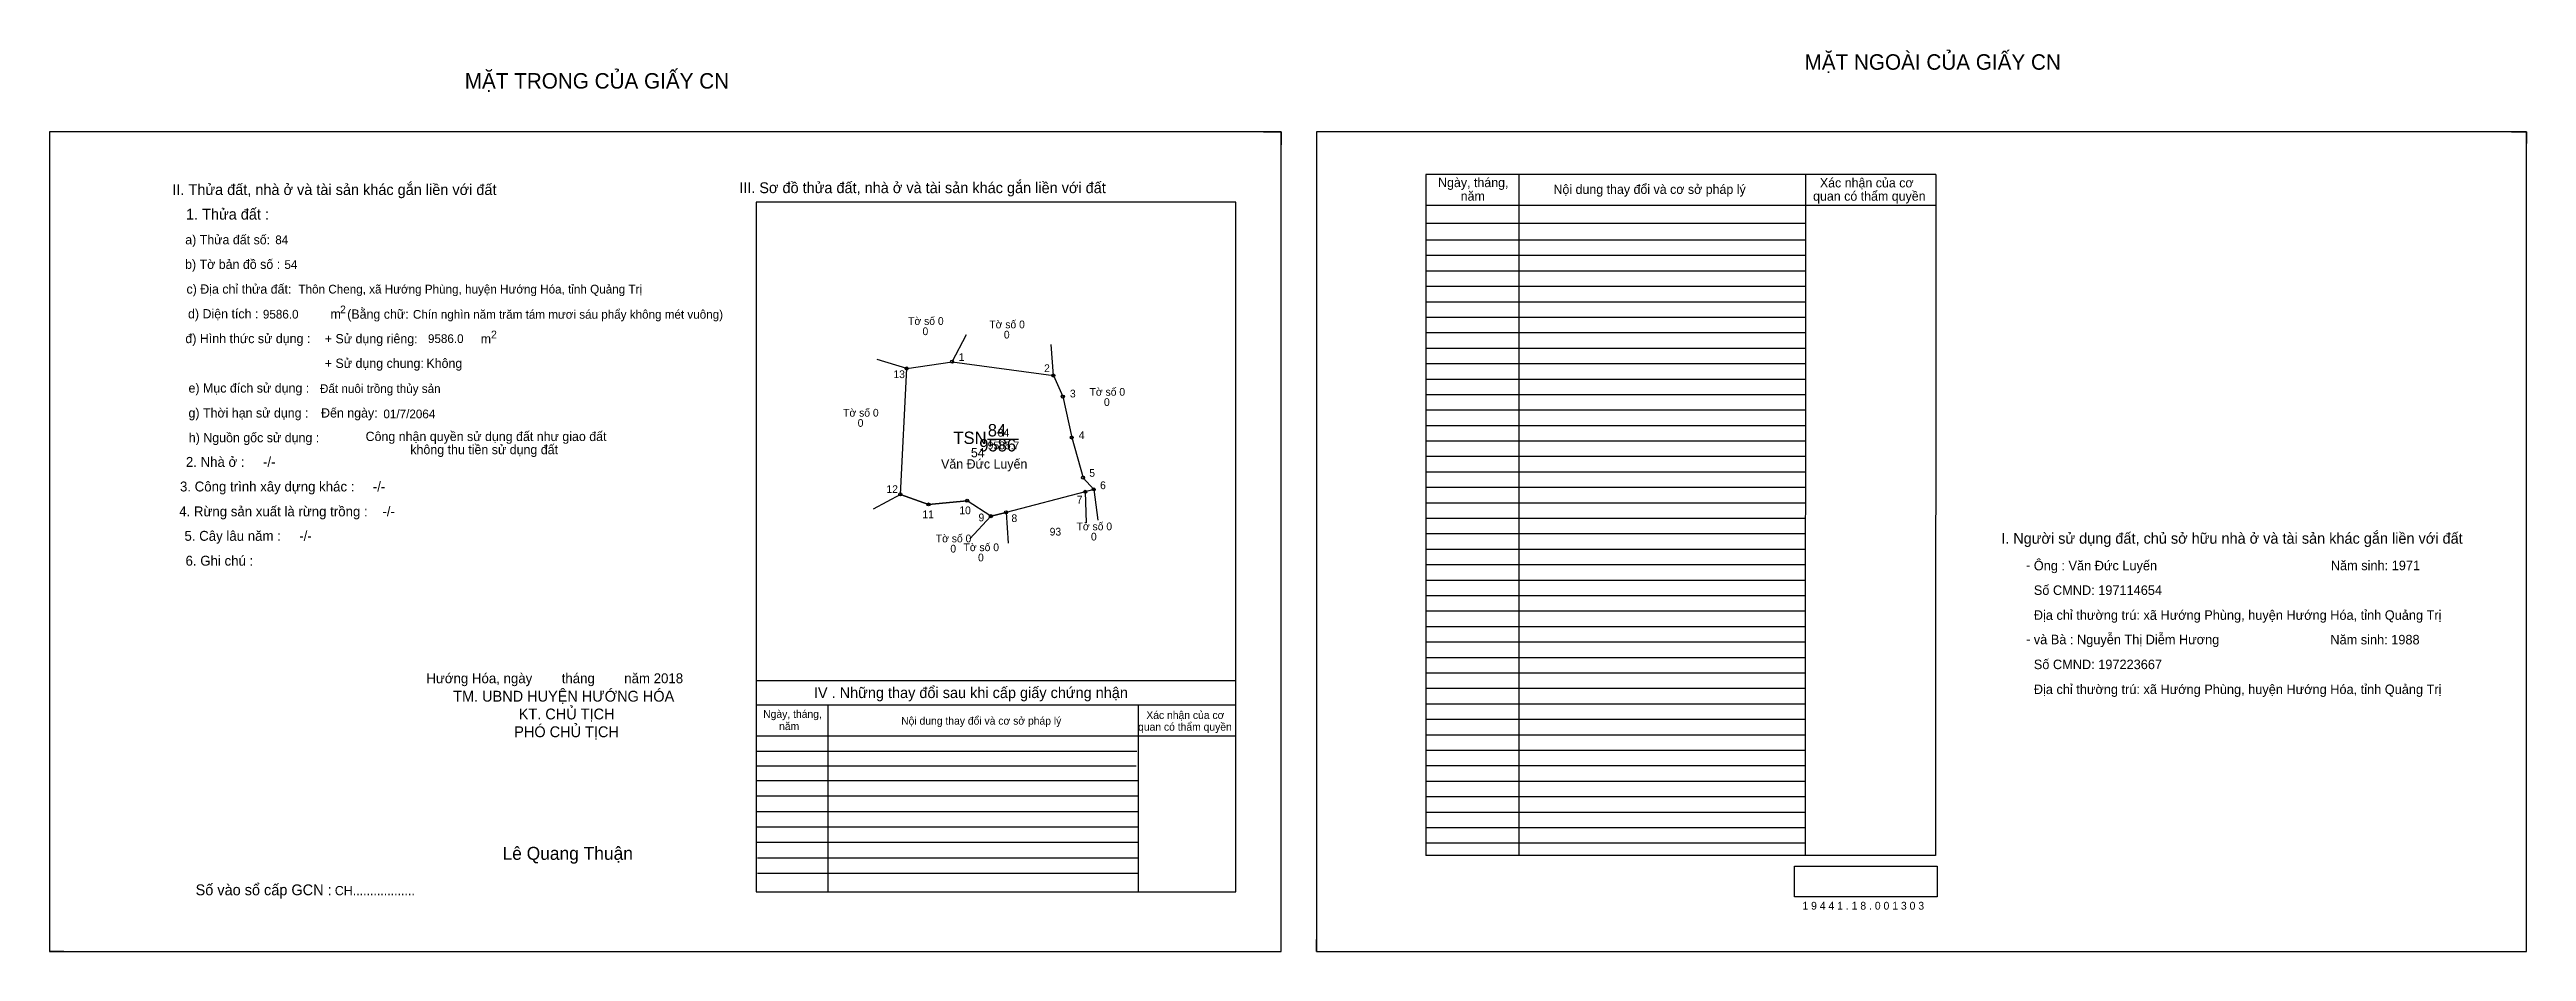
# Model space of a CAD drawing. Extents: x 529947 to 533458, y 1848145 to 1848769.
# Drawn here: x 531856 to 533458, y 1848186 to 1848769 of the extents above.
import ezdxf

# ---------------------------------------------------------------- set-up
doc = ezdxf.new("R2010")
doc.units = 0
for name, color, linetype in [('Default', 7, 'Continuous'), ('Level 10', 7, 'Continuous'), ('Level 11', 7, 'Continuous'), ('Level 13', 7, 'Continuous'), ('Level 2', 7, 'Continuous'), ('Level 27', 7, 'Continuous'), ('Level 3', 7, 'Continuous'), ('Level 36', 7, 'Continuous'), ('Level 4', 7, 'Continuous'), ('Level 5', 7, 'Continuous'), ('Level 55', 7, 'Continuous'), ('Level 6', 7, 'Continuous'), ('Level 7', 7, 'Continuous'), ('Level 8', 7, 'Continuous'), ('Level 9', 7, 'Continuous')]:
    doc.layers.add(name, color=color, linetype=linetype)

msp = doc.modelspace()

# ---------------------------------------------------------------- linework, layer by layer
at = {"layer": 'Level 10'}
for p, q in [((532641.3, 1848715.9), (532652.6, 1848715.9)), ((532652.6, 1848715.9), (532652.6, 1848707.5)), ((533448.1, 1848715.9), (533457.7, 1848715.9)), ((533457.7, 1848715.9), (533457.7, 1848708.5)), ((532439.9, 1848567.3), (532505.4, 1848558.4)), ((532406.5, 1848481.5), (532424.7, 1848475)), ((532424.7, 1848475), (532449.7, 1848477.4)), ((532465, 1848467.4), (532474.8, 1848469.9)), ((531856.5, 1848193.7), (531856.5, 1848185.9)), ((531865.7, 1848185.9), (531856.5, 1848185.9)), ((532675.4, 1848185.9), (532675.4, 1848193.7)), ((532675.4, 1848185.9), (532682.5, 1848185.9))]:
    msp.add_line(p, q, dxfattribs=at)
for points in [[(531856.5, 1848185.9), (532652.6, 1848185.9), (532652.6, 1848715.9), (531856.5, 1848715.9)], [(532675.4, 1848185.9), (533457.7, 1848185.9), (533457.7, 1848715.9), (532675.4, 1848715.9)], [(532406.5, 1848481.5), (532410.6, 1848562.9), (532439.9, 1848567.3), (532505.4, 1848558.4), (532511.5, 1848544.7), (532517.3, 1848518.3), (532524.6, 1848492.3), (532531.5, 1848484.7), (532526, 1848483.2), (532474.8, 1848469.9), (532465, 1848467.4), (532449.7, 1848477.4), (532424.7, 1848475)]]:
    msp.add_lwpolyline(points, close=True, dxfattribs=at)
at = {"layer": 'Level 11'}
for centre in [(532410.6, 1848562.9), (532439.9, 1848567.3), (532505.4, 1848558.4), (532511.5, 1848544.7), (532517.3, 1848518.3), (532524.6, 1848492.3), (532406.5, 1848481.5), (532406.5, 1848481.5), (532424.7, 1848475), (532449.7, 1848477.4), (532526, 1848483.2), (532531.5, 1848484.7), (532465, 1848467.4), (532474.8, 1848469.9)]:
    msp.add_circle(centre, 1, dxfattribs=at)
at = {"layer": 'Level 27'}
for p, q in [((532439.9, 1848567.3), (532449.2, 1848585)), ((532505.4, 1848558.4), (532504, 1848578.4)), ((532410.6, 1848562.9), (532391.5, 1848568.8)), ((532406.5, 1848481.5), (532388.9, 1848472)), ((532526, 1848483.2), (532526.5, 1848463.2)), ((532531.5, 1848484.7), (532534.2, 1848464.9)), ((532465, 1848467.4), (532451.3, 1848452.8)), ((532474.8, 1848469.9), (532476.1, 1848449.9))]:
    msp.add_line(p, q, dxfattribs=at)
at = {"layer": 'Level 6'}
msp.add_lwpolyline([(532984.4, 1848241), (533076.8, 1848241), (533076.8, 1848221.2), (532984.4, 1848221.2)], close=True, dxfattribs=at)
at = {"layer": 'Level 7'}
for p, q in [((532991.4, 1848645.9), (532746.2, 1848645.9)), ((532991.4, 1848635.9), (532746.2, 1848635.9)), ((532991.4, 1848625.9), (532746.2, 1848625.9)), ((532991.4, 1848615.9), (532746.2, 1848615.9)), ((532991.4, 1848605.9), (532746.2, 1848605.9)), ((532991.4, 1848595.9), (532746.2, 1848595.9)), ((532991.4, 1848585.9), (532746.2, 1848585.9)), ((532991.4, 1848575.9), (532746.2, 1848575.9)), ((532991.4, 1848565.9), (532746.2, 1848565.9)), ((532991.4, 1848555.9), (532746.2, 1848555.9)), ((532991.4, 1848545.9), (532746.2, 1848545.9)), ((532991.4, 1848535.9), (532746.2, 1848535.9)), ((532991.4, 1848525.9), (532746.2, 1848525.9)), ((532991.4, 1848515.9), (532746.2, 1848515.9)), ((532991.4, 1848505.9), (532746.2, 1848505.9)), ((532991.4, 1848495.9), (532746.2, 1848495.9)), ((532991.4, 1848485.9), (532746.2, 1848485.9)), ((532991.4, 1848475.9), (532746.2, 1848475.9)), ((532991.4, 1848465.9), (532746.2, 1848465.9)), ((532991.4, 1848455.9), (532746.2, 1848455.9)), ((532991.4, 1848445.9), (532746.2, 1848445.9)), ((532991.4, 1848435.9), (532746.2, 1848435.9)), ((532991.4, 1848425.9), (532746.2, 1848425.9)), ((532991.4, 1848415.9), (532746.2, 1848415.9)), ((532991.4, 1848405.9), (532746.2, 1848405.9)), ((532991.4, 1848395.9), (532746.2, 1848395.9)), ((532991.4, 1848385.9), (532746.2, 1848385.9)), ((532991.4, 1848375.9), (532746.2, 1848375.9)), ((532991.4, 1848365.9), (532746.2, 1848365.9)), ((532991.4, 1848355.9), (532746.2, 1848355.9)), ((532991.4, 1848345.9), (532746.2, 1848345.9)), ((532991.4, 1848335.9), (532746.2, 1848335.9)), ((532559.4, 1848315.3), (532313.3, 1848315.3)), ((532991.4, 1848325.9), (532746.2, 1848325.9)), ((532991.4, 1848315.9), (532746.2, 1848315.9)), ((532559, 1848305.8), (532313.3, 1848305.8)), ((532991.4, 1848305.9), (532746.2, 1848305.9)), ((532560.2, 1848296.3), (532313.3, 1848296.3)), ((532560.2, 1848286.3), (532313.3, 1848286.3)), ((532991.4, 1848295.9), (532746.2, 1848295.9)), ((532991.4, 1848285.9), (532746.2, 1848285.9)), ((532560.2, 1848276.3), (532313.3, 1848276.3)), ((532560.2, 1848266.3), (532313.3, 1848266.3)), ((532991.4, 1848275.9), (532746.2, 1848275.9)), ((532991.4, 1848265.9), (532746.2, 1848265.9)), ((532560.2, 1848256.3), (532313.3, 1848256.3)), ((532991.4, 1848255.9), (532746.2, 1848255.9)), ((532560.2, 1848246.3), (532314.1, 1848246.3)), ((532560.2, 1848236.3), (532314.1, 1848236.3))]:
    msp.add_line(p, q, dxfattribs=at)
at = {"layer": 'Level 8'}
for p, q in [((533075.8, 1848688.4), (532746.2, 1848688.4)), ((532746.2, 1848688.4), (532746.2, 1848247.9)), ((532806.2, 1848688.4), (532806.2, 1848247.9)), ((532991.6, 1848688.2), (532991.4, 1848247.9)), ((533075.8, 1848688.4), (533075.7, 1848247.9)), ((532623.3, 1848670.5), (532313.3, 1848670.5)), ((532313.3, 1848670.5), (532313.3, 1848224.5)), ((532623.3, 1848224.5), (532623.3, 1848670.5)), ((533075.8, 1848668.4), (532746.2, 1848668.4)), ((532991.4, 1848656.7), (532746.2, 1848656.7)), ((532623.3, 1848360.9), (532313.3, 1848360.9)), ((532623.3, 1848345.2), (532313.3, 1848345.2)), ((532359.6, 1848345.2), (532359.6, 1848224.5)), ((532560.2, 1848345.2), (532560.2, 1848224.5)), ((532623.3, 1848325.2), (532313.3, 1848325.2)), ((533075.7, 1848247.9), (532746.2, 1848247.9)), ((532313.3, 1848224.5), (532623.3, 1848224.5))]:
    msp.add_line(p, q, dxfattribs=at)
at = {"layer": 'Level 9'}
msp.add_line((532462.9, 1848517.3), (532482.9, 1848517.3), dxfattribs=at)

# ---------------------------------------------------------------- texts
at = {"layer": 'Default'}
for s, p in [('e) Mục đích sử dụng :', (531946.3, 1848547.3)), ('g) Thời hạn sử dụng :', (531946.3, 1848531.2)), ('Đến ngày:', (532032, 1848531.2)), ('h) Nguồn gốc sử dụng :', (531946.5, 1848515.2)), ('Công nhận quyền sử dụng đất như giao đất', (532060.8, 1848516)), ('không thu tiền sử dụng đất', (532089.7, 1848507.5))]:
    msp.add_text(s, height=6, dxfattribs=at).set_placement(p)
at = {"layer": 'Level 13'}
for s, p in [('84', (532469.4, 1848518.9)), ('.', (532460.4, 1848514.8)), ('9585.7', (532462.9, 1848510.7))]:
    msp.add_text(s, height=5, dxfattribs=at).set_placement(p)
at = {"layer": 'Level 2'}
msp.add_text('Văn Đức Luyến', height=6, dxfattribs=at).set_placement((532432.8, 1848498.2))
at = {"layer": 'Level 3'}
msp.add_text('TSN ', height=8, dxfattribs=at).set_placement((532440.8, 1848514.1))
at = {"layer": 'Level 36'}
for s, p in [('Tờ số 0', (532411.5, 1848591.1)), ('0', (532420.8, 1848584.5)), ('Tờ số 0', (532464, 1848588.9)), ('0', (532473.4, 1848582.3)), ('Tờ số 0', (532369.5, 1848531.8)), ('Tờ số 0', (532528.8, 1848545.3)), ('0', (532538.1, 1848538.7)), ('0', (532378.9, 1848525.2)), ('93', (532503, 1848454.9)), ('Tờ số 0', (532520.4, 1848458.3)), ('Tờ số 0', (532429.4, 1848450.5)), ('0', (532438.8, 1848443.9)), ('Tờ số 0', (532447.3, 1848444.8)), ('0', (532456.7, 1848438.2)), ('0', (532529.7, 1848451.7))]:
    msp.add_text(s, height=5, dxfattribs=at).set_placement(p)
at = {"layer": 'Level 4'}
msp.add_text('84', height=8, dxfattribs=at).set_placement((532463, 1848519))
at = {"layer": 'Level 5'}
msp.add_text('9586', height=8, dxfattribs=at).set_placement((532457.5, 1848509.3))
at = {"layer": 'Level 55'}
for s, height, p in [('13', 0.8, (532410, 1848562.9)), ('0', 0.22, (532410.5, 1848562.7)), ('0', 0.22, (532410.5, 1848562.7)), ('1', 0.8, (532439.7, 1848567.3)), ('0', 0.22, (532439.8, 1848567.1)), ('0', 0.22, (532439.8, 1848567.1)), ('2', 0.8, (532505.2, 1848558.4)), ('0', 0.22, (532505.4, 1848558.2)), ('0', 0.22, (532505.4, 1848558.2)), ('3', 0.8, (532511.3, 1848544.7)), ('0', 0.22, (532511.4, 1848544.5)), ('4', 0.8, (532517, 1848518.3)), ('0', 0.22, (532517.2, 1848518.1)), ('5', 0.8, (532524.3, 1848492.3)), ('0', 0.22, (532524.5, 1848492.1)), ('12', 0.8, (532405.9, 1848481.5)), ('0', 0.22, (532406.4, 1848481.3)), ('0', 0.22, (532406.4, 1848481.3)), ('0', 0.22, (532406.4, 1848481.3)), ('11', 0.8, (532424.2, 1848475)), ('0', 0.22, (532424.6, 1848474.8)), ('0', 0.22, (532424.6, 1848474.8)), ('10', 0.8, (532449.1, 1848477.4)), ('0', 0.22, (532449.6, 1848477.2)), ('0', 0.22, (532449.6, 1848477.2)), ('7', 0.8, (532525.7, 1848483.2)), ('93', 0.22, (532525.8, 1848483)), ('0', 0.22, (532525.9, 1848483)), ('6', 0.8, (532531.3, 1848484.7)), ('0', 0.22, (532531.5, 1848484.5)), ('0', 0.22, (532531.5, 1848484.5)), ('9', 0.8, (532464.7, 1848467.4)), ('0', 0.22, (532464.9, 1848467.1)), ('0', 0.22, (532464.9, 1848467.1)), ('0', 0.22, (532464.9, 1848467.1)), ('0', 0.22, (532464.9, 1848467.1)), ('8', 0.8, (532474.5, 1848469.9)), ('93', 0.22, (532474.6, 1848469.7)), ('0', 0.22, (532474.7, 1848469.7)), ('0', 0.22, (532474.7, 1848469.7))]:
    msp.add_text(s, height=height, dxfattribs=at).set_placement(p)
at = {"layer": 'Level 6'}
for s, height, p in [('84', 5.63, (532002.4, 1848643.3)), ('54', 5.63, (532008.3, 1848627.3)), ('Thôn Cheng, xã Hướng Phùng, huyện Hướng Hóa, tỉnh Quảng Trị', 5.64, (532017.4, 1848611.4)), ('Chín nghìn năm trăm tám mươi sáu phẩy không mét vuông)', 5.632, (532091.4, 1848595.1)), ('9586.0', 5.63, (531994.4, 1848595.2)), ('9586.0', 5.63, (532101.1, 1848579.4)), ('Đất nuôi trồng thủy sản', 5.64, (532031.3, 1848547.1)), ('01/7/2064', 5.64, (532072.3, 1848530.7)), ('Ông : Văn Đức Luyến', 6.16, (533139.2, 1848432.4)), ('Năm sinh: 1971', 6.16, (533331.2, 1848432.5)), ('Số CMND: 197114654', 6.16, (533139.2, 1848416.5)), ('Địa chỉ thường trú: xã Hướng Phùng, huyện Hướng Hóa, tỉnh Quảng Trị', 6.16, (533139.2, 1848400.4)), ('và Bà : Nguyễn Thị Diễm Hương', 6.16, (533139.2, 1848384.6)), ('Năm sinh: 1988', 6.16, (533330.9, 1848384.5)), ('Số CMND: 197223667', 6.16, (533139.2, 1848368.5)), ('Địa chỉ thường trú: xã Hướng Phùng, huyện Hướng Hóa, tỉnh Quảng Trị', 6.16, (533139.2, 1848352.4)), ('1 9 4 4 1 . 1 8 . 0 0 1 3 0 3', 5.04, (532989.6, 1848213))]:
    msp.add_text(s, height=height, dxfattribs=at).set_placement(p)
at = {"layer": 'Level 7'}
for s, height, p in [('MẶT NGOÀI CỦA GIẤY CN', 10, (532991, 1848756.1)), ('MẶT TRONG CỦA GIẤY CN', 10, (532124.9, 1848743.9)), ('II. Thửa đất, nhà ở và tài sản khác gắn liền với đất', 7, (531935.9, 1848675.1)), ('III. Sơ đồ thửa đất, nhà ở và tài sản khác gắn liền với đất', 7, (532302.3, 1848676.3)), ('Ngày, tháng,', 6, (532754.1, 1848680.2)), ('Nội dung thay đổi và cơ sở pháp lý', 6, (532828.7, 1848675.8)), ('Xác nhận của cơ', 6, (533000.9, 1848680)), ('1. Thửa đất :', 7, (531944.7, 1848659.2)), ('năm', 6, (532768.7, 1848671.4)), (' quan có thẩm quyền', 6, (532994.3, 1848671.4)), ('a) Thửa đất số:', 6, (531944.2, 1848643.2)), ('b) Tờ bản đồ số :', 6, (531944.1, 1848627.3)), ('c) Địa chỉ thửa đất:', 6, (531945, 1848611.3)), ('d) Diện tích :', 6, (531946, 1848595.3)), ('2', 5, (532044.3, 1848598.6)), ('(Bằng chữ:', 6, (532048.9, 1848595.1)), ('đ) Hình thức sử dụng :', 6, (531944.3, 1848579.3)), ('+ Sử dụng riêng:', 6, (532034.4, 1848579.2)), ('m', 6, (532038.1, 1848595.2)), ('2', 5, (532141.9, 1848582.4)), ('+ Sử dụng chung:', 6, (532034.4, 1848563.3)), ('Không', 6, (532100.1, 1848563.3)), ('m', 6, (532135.2, 1848579.1)), ('2. Nhà ở :     -/-', 6.4, (531944.6, 1848499.3)), ('54', 6, (532452.1, 1848505.5)), ('3. Công trình xây dựng khác :     -/-', 6.4, (531940.8, 1848483.4)), ('4. Rừng sản xuất là rừng trồng :    -/-', 6.4, (531940.3, 1848467.3)), ('5. Cây lâu năm :     -/-', 6.4, (531943.7, 1848451.5)), ('I. Người sử dụng đất, chủ sở hữu nhà ở và tài sản khác gắn liền với đất', 7, (533118.1, 1848449.6)), ('6. Ghi chú :', 6.4, (531944.4, 1848435.4)), ('-', 6.4, (533134.1, 1848432.6)), ('-', 6.4, (533134.2, 1848384.8)), ('Hướng Hóa, ngày        tháng        năm 2018', 6.4, (532100.1, 1848359.4)), ('TM. UBND HUYỆN HƯỚNG HÓA', 7, (532117.4, 1848347.5)), ('IV . Những thay đổi sau khi cấp giấy chứng nhận', 7, (532350.6, 1848349.8)), ('PHÓ CHỦ TỊCH', 7, (532156.9, 1848324.5)), ('KT. CHỦ TỊCH', 7, (532159.8, 1848336)), ('Ngày, tháng,', 5, (532317.8, 1848337)), ('năm', 5, (532328.1, 1848329.1)), ('Nội dung thay đổi và cơ sở pháp lý', 5, (532407, 1848332.6)), (' quan có thẩm quyền', 5, (532558.3, 1848328.7)), ('Xác nhận của cơ', 5, (532565.5, 1848336.3)), ('Lê Quang Thuận', 8.4, (532149.3, 1848245.2)), ('Số vào sổ cấp GCN :', 7, (531950.9, 1848222.3)), ('CH..................', 6, (532040.9, 1848222.3))]:
    msp.add_text(s, height=height, dxfattribs=at).set_placement(p)
at = {"layer": 'Level 9'}
for s, p in [('1', (532444.2, 1848567.8)), ('13', (532402, 1848556.7)), ('2', (532499.4, 1848560.6)), ('3', (532516.1, 1848544.2)), ('4', (532521.8, 1848517.3)), ('5', (532528.6, 1848492.9)), ('6', (532535.6, 1848484.9)), ('12', (532397.5, 1848482.4)), ('10', (532444.6, 1848468.7)), ('7', (532520.5, 1848475.6)), ('11', (532420.7, 1848466.1)), ('9', (532457, 1848464.1)), ('8', (532478.3, 1848463.6))]:
    msp.add_text(s, height=5, dxfattribs=at).set_placement(p)

doc.saveas('drawing.dxf')
